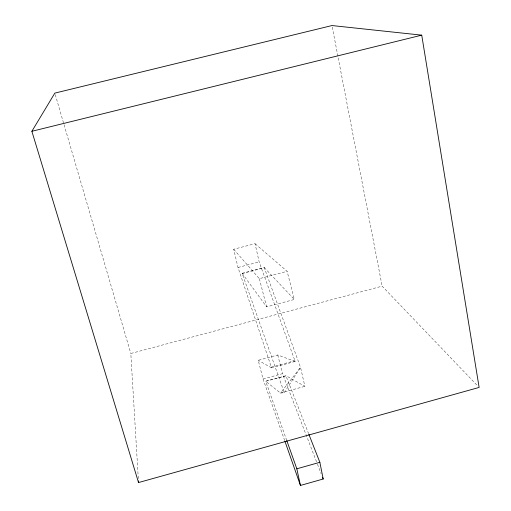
<?xml version="1.0" encoding="UTF-8"?>
<svg xmlns="http://www.w3.org/2000/svg" width="511" height="511" viewBox="0 0 511 511"><rect width="100%" height="100%" fill="white"/><g stroke="black" fill="none" stroke-linecap="round" stroke-linejoin="round"><path stroke-width="0.38" stroke-dasharray="2.56 1.92" d="M284.257 392.729L300.545 367.396L264.2 267.502L242.125 273.315L284.257 392.729L280.475 393.048L265.726 381.232L285.943 375.7L304.888 386.342L300.545 367.396L280.475 393.048L304.888 386.342M295.192 361.462L271.577 367.894L238.017 267.477L233.706 249.253L255.04 243.677L259.16 261.913L295.192 361.462L277.76 354.992L258.234 360.293L263.024 379.002L282.481 373.688L317.184 463.458M265.726 381.232L286 375.93L308.548 433.532M271.386 367.096L295.013 360.664M138.296 478.571L130.816 353.497L382.139 286.16L478.028 386.284M242.125 273.315L266.621 306.868L294.317 299.478L287.137 271.322L255.04 243.677M233.706 249.253L259.352 278.667L287.137 271.322M238.017 267.477L259.16 261.913M242.188 273.57L264.257 267.758M271.577 367.894L258.234 360.293M264.2 267.502L294.317 299.478M317.472 464.199L321.183 473.825M286.728 440.45L265.784 381.455M263.024 379.002L284.684 440.565M55.277 94.65L130.816 353.497M259.352 278.667L266.621 306.868M277.76 354.992L282.481 373.688M332.284 27.115L382.139 286.16"/><path stroke-width="0.77" d="M31.874 131.289L54.83 93.117L331.984 25.55L421.728 35.157L479.126 387.434L138.532 482.556L31.874 131.289L421.728 35.157M284.946 441.312L300.442 485.45L323.182 479.005L319.86 462.308L308.842 434.273M286.728 440.45L296.827 468.804L319.86 462.308M322.607 477.523L323.182 479.005M296.827 468.804L300.442 485.45M138.443 480.966L138.532 482.556"/></g></svg>
